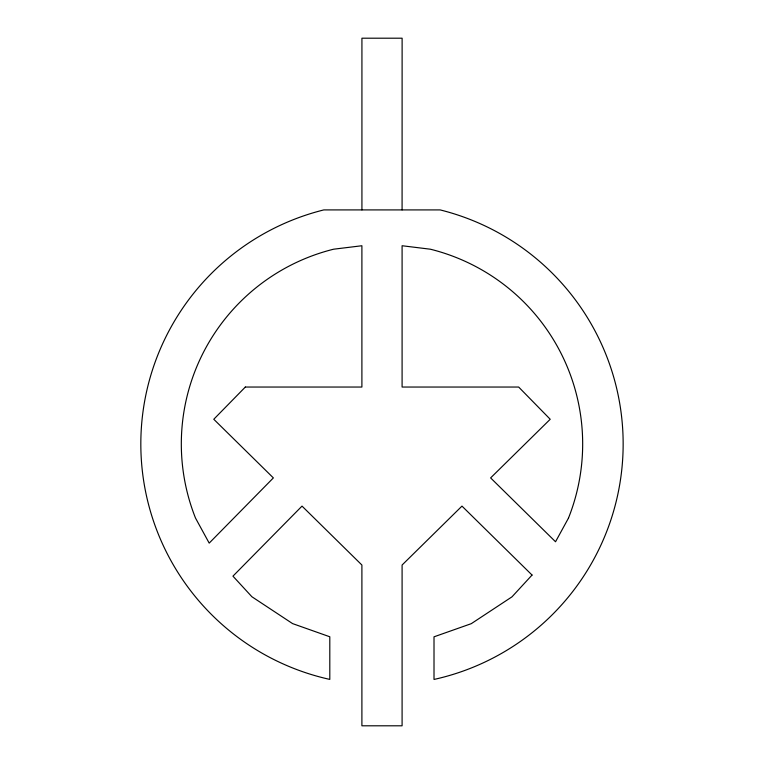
<?xml version="1.0" encoding="UTF-8"?>
<svg xmlns="http://www.w3.org/2000/svg" width="764" height="764" viewBox="0 0 764 764"><rect width="100%" height="100%" fill="white"/><g stroke="black" fill="none" stroke-linecap="round" stroke-linejoin="round"><path stroke-width="1.15" d="M402.084 209.909L402.122 38.2L361.926 38.2L361.926 209.909M568.454 518.145L555.533 541.762L490.622 477.911L550.214 419.264L518.66 387.042L402.093 387.042L402.093 245.741L430.409 249.217A200.674 200.674 0 0 1 568.454 518.145M532.05 575.053L512.004 596.827L471.273 623.672L434.009 636.823L434.009 679.444A241.166 241.166 0 0 0 440.188 209.919L323.821 209.909A241.166 241.166 0 0 0 329.8 679.406L329.8 636.775L292.583 623.605L251.891 596.741L232.953 576.151L302.019 506.102L361.897 565.026L361.897 725.8L402.093 725.8L402.093 565.026L461.972 506.102L532.05 575.053M245.33 387.042L213.777 419.264L273.369 477.911L209.193 543.118L195.498 518.049A200.674 200.674 0 0 1 333.591 249.207L361.897 245.741L361.897 387.042L245.33 387.042"/></g></svg>
